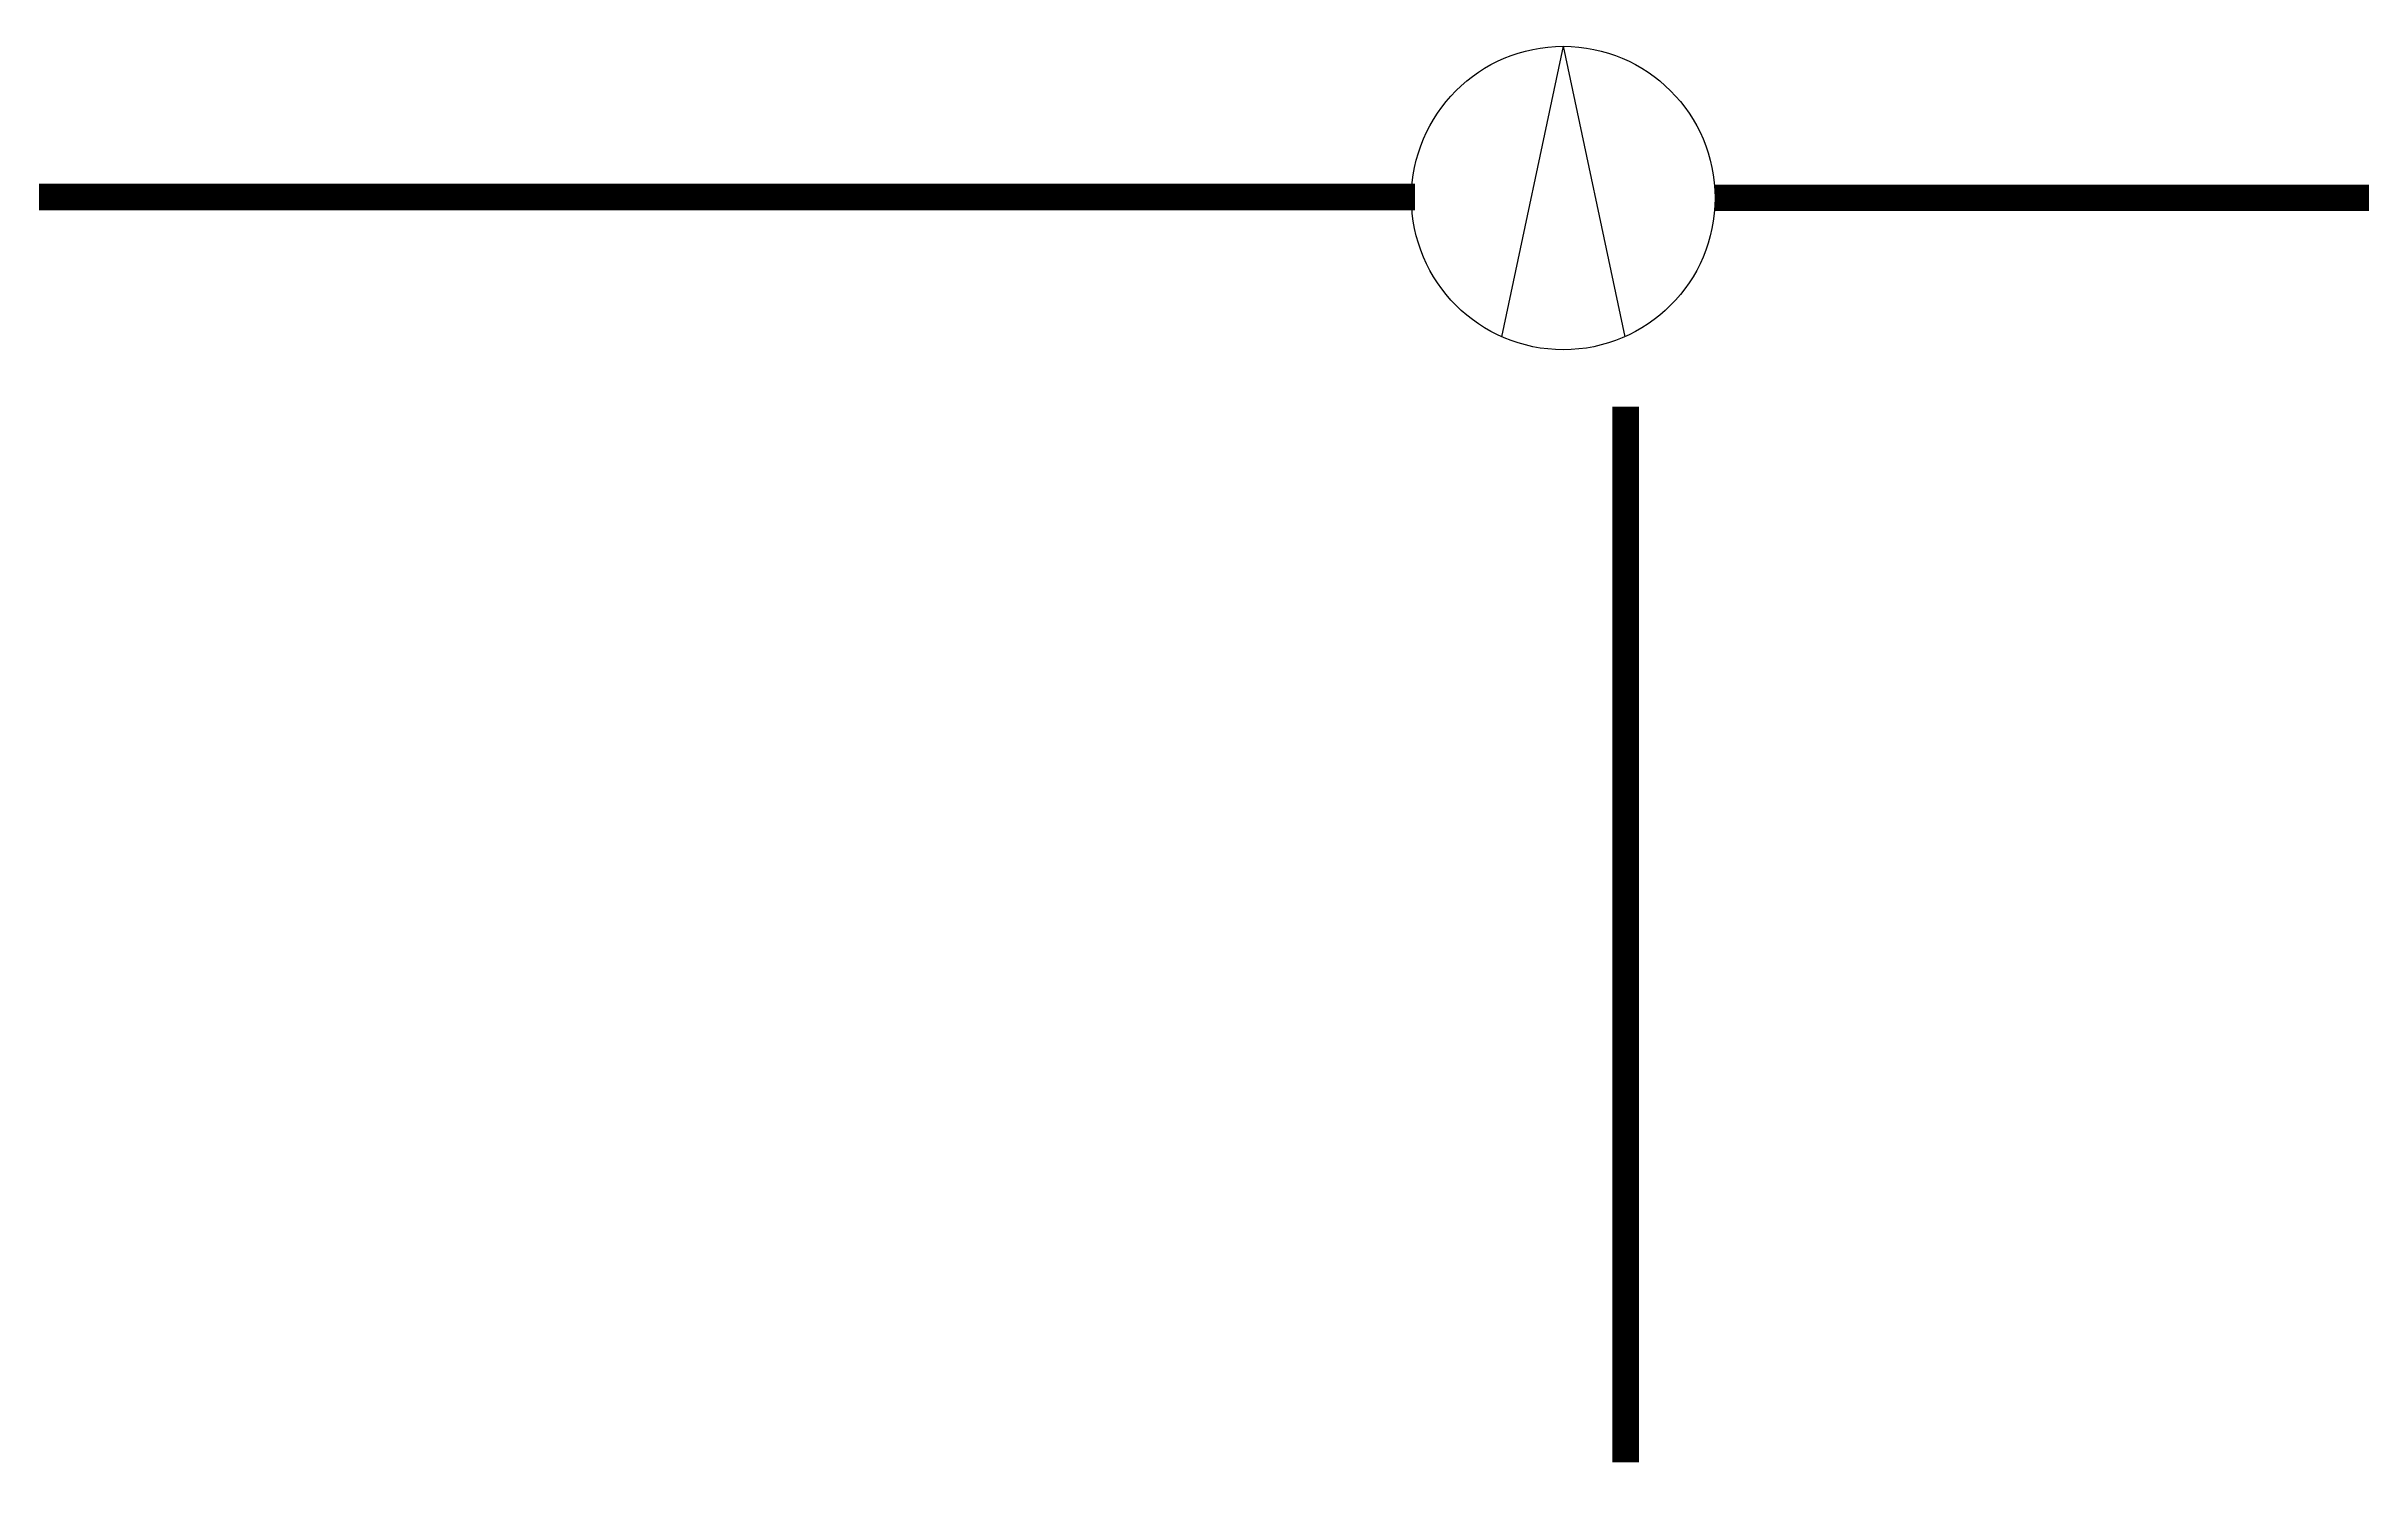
# Model space of a CAD drawing. Extents: x 12152 to 491505, y 111028 to 412681.
# Drawn here: x 44164 to 48742, y 209450 to 212277 of the extents above; entities that cross this region are included whole.
import ezdxf

# ---------------------------------------------------------------- set-up
doc = ezdxf.new("R2010")
doc.units = 0
doc.header["$LTSCALE"] = 1000
doc.header["$MEASUREMENT"] = 0
doc.layers.add('EQUIP-照明', color=3, linetype='Continuous')
doc.layers.add('WIRE-照明', color=1, linetype='Continuous')
doc.styles.add('_TCH_LABEL', font='COMPLEX', dxfattribs={"bigfont": 'GBCBIG'})

# ---------------------------------------------------------------- blocks, each defined once
blk = doc.blocks.new('$equip$00001177')
for q in [(-0.2031, -0.4569), (0.2031, -0.4569)]:
    blk.add_line((0, 0.5), q)
blk.add_circle((0, 0), 0.5)
at = {"style": '_TCH_LABEL', "flags": 9}
blk.add_attdef('A', (0, 0), '', height=0.00002, dxfattribs=at)

msp = doc.modelspace()

# ---------------------------------------------------------------- linework, layer by layer
at = {"layer": 'WIRE-照明', "linetype": 'Continuous', "const_width": 52.5}
for points in [[(43726.1, 211978.6), (46869.8, 211978.6)], [(47463.2, 211977.2), (50201.3, 211977.2)], [(47286.4, 211564.2), (47286.4, 209476.7)]]:
    msp.add_lwpolyline(points, dxfattribs=at)

# ---------------------------------------------------------------- block references
at = {"layer": 'EQUIP-照明'}
ref = msp.add_blockref('$equip$00001177', (47163.2, 211976.7), dxfattribs=dict(at, xscale=600, yscale=600, zscale=600))
ref.add_attrib('A', '深照型灯', (47163.2, 211976.7), dxfattribs={"layer": '0', "height": 0.012, "style": '_TCH_LABEL', "flags": 8})

doc.saveas('drawing.dxf')
